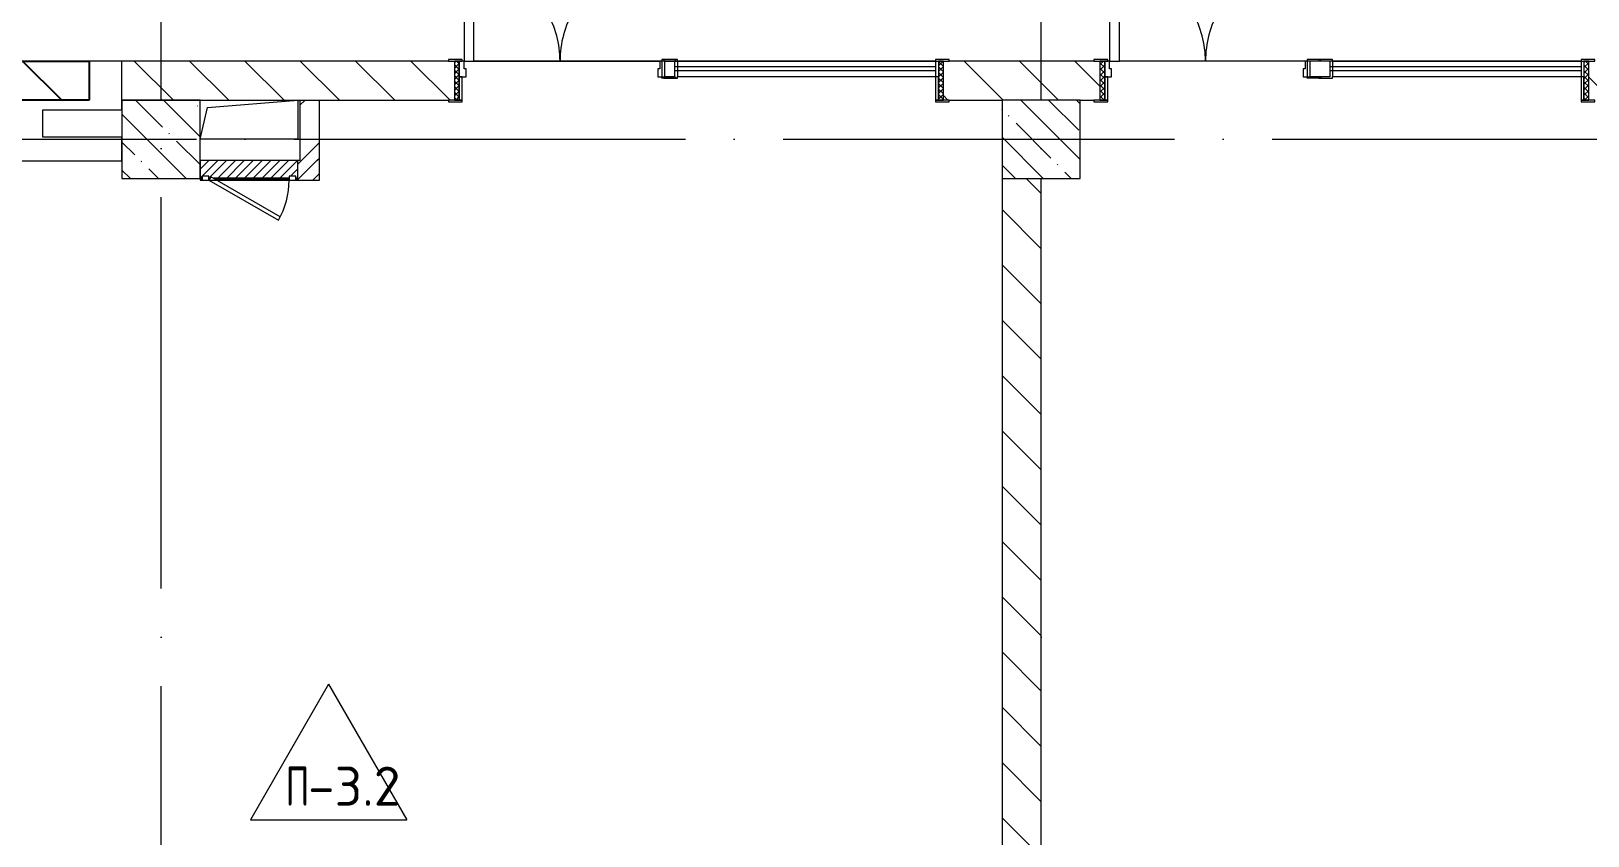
# Model space of a CAD drawing. Header units: millimetres. Extents: x -68946 to 288321, y -402657 to 324925.
# Drawn here: x 9398 to 17357, y -211829 to -207713 of the extents above; entities that cross this region are included whole.
import ezdxf

# ---------------------------------------------------------------- set-up
doc = ezdxf.new("R2010")
doc.units = ezdxf.units.MM
doc.linetypes.add('ADSK_Линия сетки', pattern=[2500, 2000, -250, 0, -250])
for name, color, linetype, lineweight in [('A-DETL-GENF-OTLN', 250, 'Continuous', 5), ('A-DOOR-____-MCUT', 250, 'Continuous', 5), ('A-DOOR-____-OTLN', 250, 'Continuous', 5), ('A-DOOR-FRAM-MCUT', 31, 'Continuous', 5), ('A-DOOR-FRAM-OTLN', 31, 'Continuous', 5), ('A-DOOR-GLAZ-MCUT', 31, 'Continuous', 5), ('A-FLOR-____-IDEN', 11, 'Continuous', 9), ('A-FLOR-____-OTLN', 192, 'Continuous', 9), ('A-GENM-____-MCUT', 250, 'Continuous', 25), ('A-GENM-____-OTLN', 250, 'Continuous', 9), ('A-GLAZ-____-OTLN', 250, 'Continuous', 5), ('A-WALL-____-MCUT', 250, 'Continuous', 13), ('A-WALL-____-PATT', 250, 'Continuous', 13), ('S-COLS-____-MCUT', 250, 'Continuous', 25), ('S-COLS-____-OTLN', 250, 'Continuous', 9), ('S-GRID-____-OTLN', 250, 'Continuous', 9)]:
    doc.layers.add(name, color=color, linetype=linetype, lineweight=lineweight)
doc.styles.add('ISOCPEUR_2', font='isocpeur.ttf', dxfattribs={"height": 160})
pattern_1 = [(135, (1051.41, 164.685), (-14.1421, -14.1421), []), (225, (1051.41, 164.685), (14.1421, -14.1421), [])]
pattern_2 = [(45, (-1071.384, 164.685), (-14.1421, 14.1421), []), (135, (-1071.384, 164.685), (-14.1421, -14.1421), [])]
pattern_3 = [(135, (-3188.22, -259241.39), (-141.42136, -141.42136), [])]
pattern_4 = [(45, (-3188.22, -259241.4), (-224.5064, 224.5064), []), (45, (-3108.85, -259241.4), (0, 449.0128), []), (45, (-3267.6, -259241.4), (0, 449.0128), [])]
pattern_5 = [(45, (125, 0), (-22.6274, 22.6274), [])]

# ---------------------------------------------------------------- blocks, each defined once
blk = doc.blocks.new('Дверь_СКБ_2Ст_Фрамуга2 - Н_ВВ-3_2500x2600h_Учебные помещения_Фрамуга слева-42054644-АР1_Маркировочный план 3 этажа')
at = {"layer": 'A-DOOR-____-OTLN'}
h = blk.add_hatch(dxfattribs=at)
h.set_pattern_fill('FP_12', color=256, style=0, pattern_type=2)
h.set_pattern_definition(pattern_1)
h.paths.add_polyline_path([(1237.5, -100), (1262.5, -100), (1262.5, 100), (1237.5, 100), (1237.5, 98)])
at = {"layer": 'A-DOOR-FRAM-OTLN'}
h = blk.add_hatch(dxfattribs=at)
h.set_pattern_fill('FP_13', color=256, style=0, pattern_type=2)
h.set_pattern_definition(pattern_2)
h.paths.add_polyline_path([(-1212.5, -100), (-1212.5, 100), (-1237.5, 100), (-1237.5, -100)])
at = {"layer": 'A-DOOR-____-MCUT'}
for p, q in [((-1187.5, 1100), (-1187.5, 100)), ((-1137.5, 1100), (-1187.5, 1100)), ((-1137.5, 100), (-1137.5, 1100)), ((-1187.5, 100), (-1137.5, 100))]:
    blk.add_line(p, q, dxfattribs=at)
at = {"layer": 'A-DOOR-____-OTLN'}
for centre, radius, start, end in [((-1197.5, 100), 500, 360, 30), ((-177.5, 100), 520, 150, 180)]:
    blk.add_arc(centre, radius, start, end, dxfattribs=at)
at = {"layer": 'A-DOOR-FRAM-MCUT'}
for p, q in [((-1197.5, 108), (-1267.5, 108)), ((-1267.5, 108), (-1267.5, 100)), ((-1267.5, 100), (-1197.5, 100)), ((-1212.5, 100), (-1237.5, 100)), ((-1237.5, 100), (-1237.5, -100)), ((-1187.5, 100), (-1212.5, 100)), ((-1212.5, 100), (-1212.5, 20)), ((-1212.5, -100), (-1212.5, 100)), ((-1197.5, 100), (-1197.5, 108)), ((-1187.5, 60), (-1187.5, 100)), ((-187.5, 100), (-187.5, 60)), ((-162.5, 100), (-187.5, 100)), ((-177.5, 108), (-177.5, 100)), ((-107.5, 108), (-177.5, 108)), ((-177.5, 100), (-177.5, 20)), ((-62.5, 100), (-162.5, 100)), ((-162.5, 20), (-162.5, 100)), ((-162.5, 20), (-162.5, 100)), ((-117.5, 108), (-117.5, 100)), ((-47.5, 108), (-117.5, 108)), ((-107.5, 100), (-107.5, 108)), ((-62.5, 100), (-62.5, 20)), ((-47.5, 100), (-47.5, 108)), ((-47.5, 100), (-47.5, 20)), ((-47.5, 100), (1237.5, 100)), ((1292.5, 108), (1222.5, 108)), ((1222.5, 108), (1222.5, 100)), ((1222.5, 100), (1222.5, 20)), ((1222.5, 100), (1292.5, 100)), ((1237.5, 100), (1237.5, 20)), ((1262.5, 100), (1237.5, 100)), ((1237.5, 100), (1237.5, -100)), ((1262.5, -100), (1262.5, 100)), ((1292.5, 100), (1292.5, 108)), ((-1212.5, 20), (-1177.5, 20)), ((-1197.5, 20), (-1212.5, 20)), ((-1212.5, 20), (-1212.5, -100)), ((-1197.5, -100), (-1197.5, 20)), ((-1177.5, 60), (-1187.5, 60)), ((-1177.5, 20), (-1177.5, 60)), ((-187.5, 60), (-197.5, 60)), ((-197.5, 60), (-197.5, 20)), ((-197.5, 20), (-162.5, 20)), ((-177.5, 12), (-177.5, 20)), ((-107.5, 12), (-177.5, 12)), ((-62.5, 20), (-162.5, 20)), ((-117.5, 20), (-117.5, 12)), ((-117.5, 12), (-47.5, 12)), ((-107.5, 20), (-107.5, 12)), ((-47.5, 12), (-47.5, 20)), ((1237.5, 20), (-47.5, 20)), ((1237.5, 20), (1222.5, 20)), ((1222.5, 20), (1222.5, -100)), ((1237.5, -100), (1237.5, 20)), ((-1197.5, -100), (-1267.5, -100)), ((-1267.5, -100), (-1267.5, -108)), ((-1267.5, -108), (-1197.5, -108)), ((-1237.5, -100), (-1212.5, -100)), ((-1212.5, -100), (-1197.5, -100)), ((-1197.5, -108), (-1197.5, -100)), ((1222.5, -100), (1237.5, -100)), ((1292.5, -100), (1222.5, -100)), ((1222.5, -100), (1222.5, -108)), ((1222.5, -108), (1292.5, -108)), ((1237.5, -100), (1262.5, -100)), ((1292.5, -108), (1292.5, -100))]:
    blk.add_line(p, q, dxfattribs=at)
at = {"layer": 'A-DOOR-GLAZ-MCUT'}
for p, q in [((1222.5, 70), (-62.5, 70)), ((1222.5, 50), (-62.5, 50))]:
    blk.add_line(p, q, dxfattribs=at)
blk = doc.blocks.new('Дверь_СКБ_2Ст_Фрамуга1 - Н_ВВ-2_1_2500x2600h_Учебные помещения_Фрамуга слева_не ПБ-42111865-АР1_Маркировочный план 3 этажа')
at = {"layer": 'A-DOOR-____-OTLN'}
h = blk.add_hatch(dxfattribs=at)
h.set_pattern_fill('FP_12', color=256, style=0, pattern_type=2)
h.set_pattern_definition(pattern_1)
h.paths.add_polyline_path([(1237.5, -100), (1262.5, -100), (1262.5, 100), (1237.5, 100), (1237.5, 98)])
at = {"layer": 'A-DOOR-FRAM-OTLN'}
h = blk.add_hatch(dxfattribs=at)
h.set_pattern_fill('FP_13', color=256, style=0, pattern_type=2)
h.set_pattern_definition(pattern_2)
h.paths.add_polyline_path([(-1237.5, -100), (-1212.5, -100), (-1212.5, 100), (-1237.5, 100)])
at = {"layer": 'A-DOOR-____-MCUT'}
for p, q in [((-1187.5, 1100), (-1187.5, 100)), ((-1137.5, 1100), (-1187.5, 1100)), ((-1137.5, 100), (-1137.5, 1100)), ((-1187.5, 100), (-1137.5, 100))]:
    blk.add_line(p, q, dxfattribs=at)
at = {"layer": 'A-DOOR-____-OTLN'}
for centre, radius, start, end in [((-1197.5, 100), 500, 360, 30), ((-177.5, 100), 520, 150, 180)]:
    blk.add_arc(centre, radius, start, end, dxfattribs=at)
at = {"layer": 'A-DOOR-FRAM-MCUT'}
for p, q in [((-1197.5, 108), (-1267.5, 108)), ((-1267.5, 108), (-1267.5, 100)), ((-1267.5, 100), (-1197.5, 100)), ((-1212.5, 100), (-1237.5, 100)), ((-1237.5, 100), (-1237.5, -100)), ((-1187.5, 100), (-1212.5, 100)), ((-1212.5, 100), (-1212.5, 20)), ((-1212.5, -100), (-1212.5, 100)), ((-1197.5, 100), (-1197.5, 108)), ((-1187.5, 60), (-1187.5, 100)), ((-187.5, 100), (-187.5, 60)), ((-162.5, 100), (-187.5, 100)), ((-177.5, 108), (-177.5, 100)), ((-107.5, 108), (-177.5, 108)), ((-177.5, 100), (-177.5, 20)), ((-167.5, 108), (-167.5, 100)), ((-97.5, 108), (-167.5, 108)), ((-112.5, 100), (-162.5, 100)), ((-162.5, 20), (-162.5, 100)), ((-162.5, 20), (-162.5, 100)), ((-112.5, 100), (-112.5, 20)), ((-107.5, 100), (-107.5, 108)), ((-97.5, 100), (-97.5, 108)), ((-97.5, 100), (-97.5, 20)), ((-97.5, 100), (1237.5, 100)), ((1292.5, 108), (1222.5, 108)), ((1222.5, 108), (1222.5, 100)), ((1222.5, 100), (1222.5, 20)), ((1222.5, 100), (1292.5, 100)), ((1237.5, 100), (1237.5, 20)), ((1262.5, 100), (1237.5, 100)), ((1237.5, 100), (1237.5, -100)), ((1262.5, -100), (1262.5, 100)), ((1292.5, 100), (1292.5, 108)), ((-1212.5, 20), (-1177.5, 20)), ((-1197.5, 20), (-1212.5, 20)), ((-1212.5, 20), (-1212.5, -100)), ((-1197.5, -100), (-1197.5, 20)), ((-1177.5, 60), (-1187.5, 60)), ((-1177.5, 20), (-1177.5, 60)), ((-187.5, 60), (-197.5, 60)), ((-197.5, 60), (-197.5, 20)), ((-197.5, 20), (-162.5, 20)), ((-177.5, 12), (-177.5, 20)), ((-107.5, 12), (-177.5, 12)), ((-167.5, 20), (-167.5, 12)), ((-167.5, 12), (-97.5, 12)), ((-112.5, 20), (-162.5, 20)), ((-107.5, 20), (-107.5, 12)), ((-97.5, 12), (-97.5, 20)), ((1237.5, 20), (-97.5, 20)), ((1237.5, 20), (1222.5, 20)), ((1222.5, 20), (1222.5, -100)), ((1237.5, -100), (1237.5, 20)), ((-1197.5, -100), (-1267.5, -100)), ((-1267.5, -100), (-1267.5, -108)), ((-1267.5, -108), (-1197.5, -108)), ((-1237.5, -100), (-1212.5, -100)), ((-1212.5, -100), (-1197.5, -100)), ((-1197.5, -108), (-1197.5, -100)), ((1222.5, -100), (1237.5, -100)), ((1292.5, -100), (1222.5, -100)), ((1222.5, -100), (1222.5, -108)), ((1222.5, -108), (1292.5, -108)), ((1237.5, -100), (1262.5, -100)), ((1292.5, -108), (1292.5, -100))]:
    blk.add_line(p, q, dxfattribs=at)
at = {"layer": 'A-DOOR-GLAZ-MCUT'}
for p, q in [((1222.5, 70), (-112.5, 70)), ((1222.5, 50), (-112.5, 50))]:
    blk.add_line(p, q, dxfattribs=at)
blk = doc.blocks.new('BSC_Колонна _Прямоугольная - 400x400-31342009-АР1_Маркировочный план 3 этажа')
at = {"layer": 'S-COLS-____-OTLN', "lineweight": 5}
h = blk.add_hatch(dxfattribs=at)
h.set_pattern_fill('FP_26', color=256, style=0, pattern_type=2)
h.set_pattern_definition([(135, (-17749.98, -50975), (-142.5619, -142.5619), []), (135, (-17607.42, -50975), (-142.5619, -142.5619), [252.016, -50.403, 3.353, -47.05])])
h.paths.add_polyline_path([(0, -200), (200, -200), (200, 200), (-200, 200), (-200, -200)])
at = {"layer": 'S-COLS-____-MCUT', "lineweight": 5}
for p, q in [((200, 200), (-200, 200)), ((-200, 200), (-200, -200)), ((200, -200), (200, 200)), ((-200, -200), (200, -200))]:
    blk.add_line(p, q, dxfattribs=at)
blk = doc.blocks.new('_Wn_-As_OpeningMEP_floor__Rectangular - _Wn_-As_OpeningMEP_floor__Rectangular-V52-АР1_Маркировочный план 3 этажа')
at = {"layer": 'A-DETL-GENF-OTLN', "lineweight": 5}
for p, q in [((-250, -50), (-212.2, 112.2)), ((-212.2, 112.2), (250, 150))]:
    blk.add_line(p, q, dxfattribs=at)
blk = doc.blocks.new('АР_Люк - ЛРС_ВК_500х400_наружный_NCS S 1000-N-V81-АР1_Маркировочный план 3 этажа')
at = {"layer": 'A-DOOR-____-OTLN'}
h = blk.add_hatch(dxfattribs=at)
h.set_pattern_fill('FP_54', color=256, style=0, pattern_type=2)
h.set_pattern_definition(pattern_5)
h.paths.add_polyline_path([(-125, 50), (-125, -50), (374.9, -50), (374.9, 50), (365, 50), (365, 30), (330, 30), (330, 50), (320, 32.7), (290, 50), (-80, 50), (-80, 30), (-115, 30), (-115, 43), (-90, 43), (-115, 48), (-115, 50), (-119.4, 50)])
h = blk.add_hatch(dxfattribs=at)
h.set_pattern_fill('FP_54', color=256, style=0, pattern_type=2)
h.set_pattern_definition(pattern_5)
h.paths.add_polyline_path([(375, 40), (374.9, 40), (375, -50)])
at = {"layer": 'A-DETL-GENF-OTLN', "lineweight": 5}
for p, q in [((375, 50), (-125, 50)), ((-125, 50), (-125, -50)), ((375, -50), (375, 50)), ((-125, -50), (375, -50))]:
    blk.add_line(p, q, dxfattribs=at)
at = {"layer": 'A-DOOR-____-MCUT', "lineweight": 5}
for p, q in [((-25.1, 255), (-35.1, 237.7)), ((330, 50), (-25.1, 255)), ((-35.1, 237.7), (320, 32.7)), ((-80, 50), (-115, 50)), ((-115, 50), (-115, 30)), ((-115, 30), (-80, 30)), ((-80, 30), (-80, 50)), ((320, 32.7), (330, 50)), ((365, 50), (330, 50)), ((330, 50), (330, 30)), ((330, 30), (365, 30)), ((365, 30), (365, 50))]:
    blk.add_line(p, q, dxfattribs=at)
blk.add_arc((330, 50), 410, 150, 180, dxfattribs=at)
at = {"layer": 'A-DOOR-____-OTLN'}
blk.add_line((330, 50), (-25.1, 255), dxfattribs=at)
blk = doc.blocks.new('ASML_АР_Отделка Люка - ВО Отделка люков_Грунтовка 0_Шпатлевка 0_Окраска 0_0-42722003-АР1_Маркировочный план 3 этажа')
at = {"layer": 'A-GENM-____-MCUT', "lineweight": 5}
for p, q in [((-240, 3), (-250, 3)), ((-250, 3), (-250, 0)), ((177.1, 3), (-205, 3)), ((205, 3), (201, 3)), ((250, 3), (240, 3)), ((250, 0), (250, 3)), ((-250, 0), (-240, 0)), ((-205, 0), (182.3, 0)), ((199.2, 0), (205, 0)), ((240, 0), (250, 0))]:
    blk.add_line(p, q, dxfattribs=at)
blk = doc.blocks.new('AAR_СКБ_Марка_Перекрытия - Марка пола-17325028-АР1_Маркировочный план 3 этажа')
at = {"layer": 'A-FLOR-____-IDEN'}
for p, q in [((0, 6.932), (-4.002, 0)), ((0, 6.932), (4.002, 0)), ((-4.002, 0), (4.002, 0))]:
    blk.add_line(p, q, dxfattribs=at)

msp = doc.modelspace()

# ---------------------------------------------------------------- hatches: boundary and pattern name
h = msp.add_hatch()
h.set_pattern_fill('ANSI31', color=256, scale=80, angle=90)
h.set_pattern_definition([(135, (5761.75, -207866.4), (-179.605, -179.605), [])])
h.paths.add_polyline_path([(9694.881, -208066.3886), (5761.7544, -208066.3886), (5761.7544, -207866.3886), (9694.881, -207866.3886)])
at = {"layer": 'A-WALL-____-PATT', "lineweight": 15, "true_color": 0x000000}
h = msp.add_hatch(dxfattribs=at)
h.set_pattern_fill('FP_1', color=18, style=0, pattern_type=2)
h.set_pattern_definition(pattern_3)
h.paths.add_polyline_path([(18451.5723, -208066.3892), (19261.7544, -208066.3886), (19261.7544, -207866.3892), (17361.7763, -207866.3892), (17361.7763, -208066.3892), (18361.7763, -208066.3892)])
h.paths.add_polyline_path([(10261.7544, -208066.3892), (11561.7983, -208066.3892), (11561.7983, -207866.3892), (9861.7544, -207866.3892), (9861.7544, -208066.3886), (10241.6935, -208066.3886)])
h.paths.add_polyline_path([(14861.7763, -208066.3892), (14861.7763, -207866.3892), (14061.7983, -207866.3892), (14061.7983, -208066.3892), (14831.7763, -208066.3892)])
h = msp.add_hatch(dxfattribs=at)
h.set_pattern_fill('FP_9', color=18, style=0, pattern_type=2)
h.set_pattern_definition(pattern_4)
h.paths.add_polyline_path([(10818.4128, -208375.3892), (10871.7763, -208375.3892), (10871.7763, -208066.3892), (10771.7763, -208066.3892), (10771.7763, -208375.3892)])
h = msp.add_hatch(dxfattribs=at)
h.set_pattern_fill('FP_9', color=18, style=0, pattern_type=2)
h.set_pattern_definition(pattern_4)
h.paths.add_polyline_path([(10761.7544, -208475.3892), (10871.7763, -208475.3892), (10871.7763, -208375.3892), (10761.6933, -208375.3892), (10761.6933, -208475.3892)])
h = msp.add_hatch(dxfattribs=at)
h.set_pattern_fill('FP_1', color=18, style=0, pattern_type=2)
h.set_pattern_definition(pattern_3)
h.paths.add_polyline_path([(14561.7763, -215516.3886), (14561.7763, -208466.3886), (14361.7763, -208466.3886), (14361.7763, -215516.3886)])
at = {"layer": 'S-COLS-____-OTLN', "lineweight": 5, "true_color": 0x000000}
h = msp.add_hatch(dxfattribs=at)
h.set_pattern_fill('FP_24', color=18, style=0, pattern_type=2)
h.set_pattern_definition([(135, (-3188.22, -259241.39), (-142.5612, -142.5612), []), (135, (-3045.66, -259241.39), (-142.5612, -142.5612), [252.016, -50.403, 3.353, -47.05])])
h.paths.add_polyline_path([(9861.7544, -208466.3886), (10261.6933, -208465.3892), (10261.7532, -208066.3886), (9861.7544, -208066.3886), (9861.7544, -208376.3886)])

# ---------------------------------------------------------------- linework, layer by layer
msp.add_lwpolyline([(9694.881, -208066.3886), (5761.7544, -208066.3886), (5761.7544, -207866.3886), (9694.881, -207866.3886)], close=True)
at = {"layer": 'A-FLOR-____-OTLN', "color": 18, "lineweight": 5, "true_color": 0x000000}
for p, q in [((12611.7983, -207866.3892), (11661.7983, -207866.3892)), ((11661.7983, -207866.3892), (12611.7983, -207866.3892)), ((14021.7983, -207866.3892), (12636.7983, -207866.3892)), ((12636.7983, -207866.3892), (14021.7983, -207866.3892)), ((15911.7763, -207866.3892), (14961.7763, -207866.3892)), ((17321.7763, -207866.3892), (15936.7763, -207866.3892)), ((10761.7544, -208066.3892), (10761.7544, -208266.3892)), ((10761.7544, -208266.3892), (10261.7544, -208266.3892))]:
    msp.add_line(p, q, dxfattribs=at)
at = {"layer": 'A-WALL-____-MCUT', "color": 18, "lineweight": 15, "true_color": 0x000000}
for p, q in [((9861.7544, -207866.3886), (5241.7544, -207866.3886)), ((9861.7544, -208116.3886), (9861.7544, -207866.3886)), ((11531.7983, -207866.3892), (9861.7544, -207866.3892)), ((14831.7763, -207866.3892), (14091.7983, -207866.3892)), ((9457.7453, -208116.3886), (9861.7544, -208116.3886)), ((9457.7453, -208256.3886), (9457.7453, -208116.3886)), ((9861.7544, -208066.3892), (10261.7544, -208066.3892)), ((10261.7544, -208066.3892), (11531.7983, -208066.3892)), ((10771.7763, -208066.3892), (10771.7763, -208375.3892)), ((10871.7763, -208475.3892), (10871.7763, -208066.3892)), ((14091.7983, -208066.3892), (14361.7544, -208066.3892)), ((14761.7544, -208066.3892), (14831.7763, -208066.3892)), ((9861.7544, -208256.3886), (9457.7453, -208256.3886)), ((9861.7544, -208376.3886), (9861.7544, -208256.3886)), ((5761.7544, -208376.3886), (9861.7544, -208376.3886)), ((10771.7763, -208375.3892), (10261.7544, -208375.3892)), ((10261.7544, -208375.3892), (10261.7544, -208465.3892)), ((10261.7544, -208468.3892), (10261.7544, -208475.3892)), ((10261.7544, -208475.3892), (10271.6933, -208475.3892)), ((10346.6933, -208475.3892), (10716.6933, -208475.3892)), ((10751.6933, -208475.3892), (10871.7763, -208475.3892)), ((14361.7763, -208466.3886), (14361.7763, -215516.3886)), ((14561.7763, -215516.3886), (14561.7763, -208466.3886))]:
    msp.add_line(p, q, dxfattribs=at)
at = {"layer": 'S-COLS-____-MCUT', "color": 18, "lineweight": 5, "true_color": 0x000000}
for p, q in [((9861.7544, -208066.3886), (9861.7544, -208466.3886)), ((10261.7544, -208375.3892), (10261.7544, -208066.3886)), ((10261.7544, -208465.3892), (10261.7544, -208375.3892)), ((9861.7544, -208466.3886), (10261.6933, -208466.3886))]:
    msp.add_line(p, q, dxfattribs=at)
at = {"layer": 'S-COLS-____-OTLN', "color": 18, "lineweight": 5, "true_color": 0x000000}
msp.add_line((10261.7544, -208066.3886), (9861.7544, -208066.3886), dxfattribs=at)
at = {"layer": 'S-GRID-____-OTLN', "color": 18, "linetype": 'ADSK_Линия сетки', "true_color": 0x000000}
for p, q in [((10061.7763, -220563.733), (10061.7763, -199653.1503)), ((14561.7763, -220563.733), (14561.7763, -199653.1503)), ((-6757.7749, -208266.3886), (70471.963, -208266.3886))]:
    msp.add_line(p, q, dxfattribs=at)

# ---------------------------------------------------------------- block references
at = {"layer": 'A-DOOR-____-OTLN', "color": 18, "true_color": 0x000000}
for name, p in [('Дверь_СКБ_2Ст_Фрамуга1 - Н_ВВ-2_1_2500x2600h_Учебные помещения_Фрамуга слева_не ПБ-42111865-АР1_Маркировочный план 3 этажа', (12799.2983, -207966.3892)), ('Дверь_СКБ_2Ст_Фрамуга2 - Н_ВВ-3_2500x2600h_Учебные помещения_Фрамуга слева-42054644-АР1_Маркировочный план 3 этажа', (16099.2763, -207966.3892))]:
    msp.add_blockref(name, p, dxfattribs=at)
at = {"layer": 'A-DOOR-____-OTLN', "color": 18, "true_color": 0x000000, "rotation": 180}
msp.add_blockref('АР_Люк - ЛРС_ВК_500х400_наружный_NCS S 1000-N-V81-АР1_Маркировочный план 3 этажа', (10636.6933, -208425.3892), dxfattribs=at)
at = {"layer": 'A-FLOR-____-IDEN', "color": 18, "true_color": 0x000000, "xscale": 99.99999999999993, "yscale": 99.99999999999993, "zscale": 99.99999999999993}
msp.add_blockref('AAR_СКБ_Марка_Перекрытия - Марка пола-17325028-АР1_Маркировочный план 3 этажа', (10918.9239, -211746.6321), dxfattribs=at)
at = {"layer": 'A-GENM-____-OTLN', "color": 18, "lineweight": 5, "true_color": 0x000000, "rotation": 180}
msp.add_blockref('ASML_АР_Отделка Люка - ВО Отделка люков_Грунтовка 0_Шпатлевка 0_Окраска 0_0-42722003-АР1_Маркировочный план 3 этажа', (10511.6933, -208465.3892), dxfattribs=at)
at = {"layer": 'A-GLAZ-____-OTLN', "color": 18, "true_color": 0x000000}
msp.add_blockref('_Wn_-As_OpeningMEP_floor__Rectangular - _Wn_-As_OpeningMEP_floor__Rectangular-V52-АР1_Маркировочный план 3 этажа', (10511.7544, -208216.3892), dxfattribs=at)
at = {"layer": 'S-COLS-____-OTLN', "color": 18, "lineweight": 5, "true_color": 0x000000}
msp.add_blockref('BSC_Колонна _Прямоугольная - 400x400-31342009-АР1_Маркировочный план 3 этажа', (14561.7544, -208266.3886), dxfattribs=at)

# ---------------------------------------------------------------- texts
at = {"layer": 'A-FLOR-____-IDEN', "color": 18, "true_color": 0x000000, "char_height": 200, "attachment_point": 1, "style": 'ISOCPEUR_2'}
for s, insert, width in [('\\fISOCPEUR|b0|i0|c204|p34|;\\W.7;П', (10697.589, -211475.2463), 140.295312), ('-3.2', (10813.3442, -211475.2463), 420.885937)]:
    msp.add_mtext(s, dxfattribs=dict(at, insert=insert, width=width))

doc.saveas('drawing.dxf')
